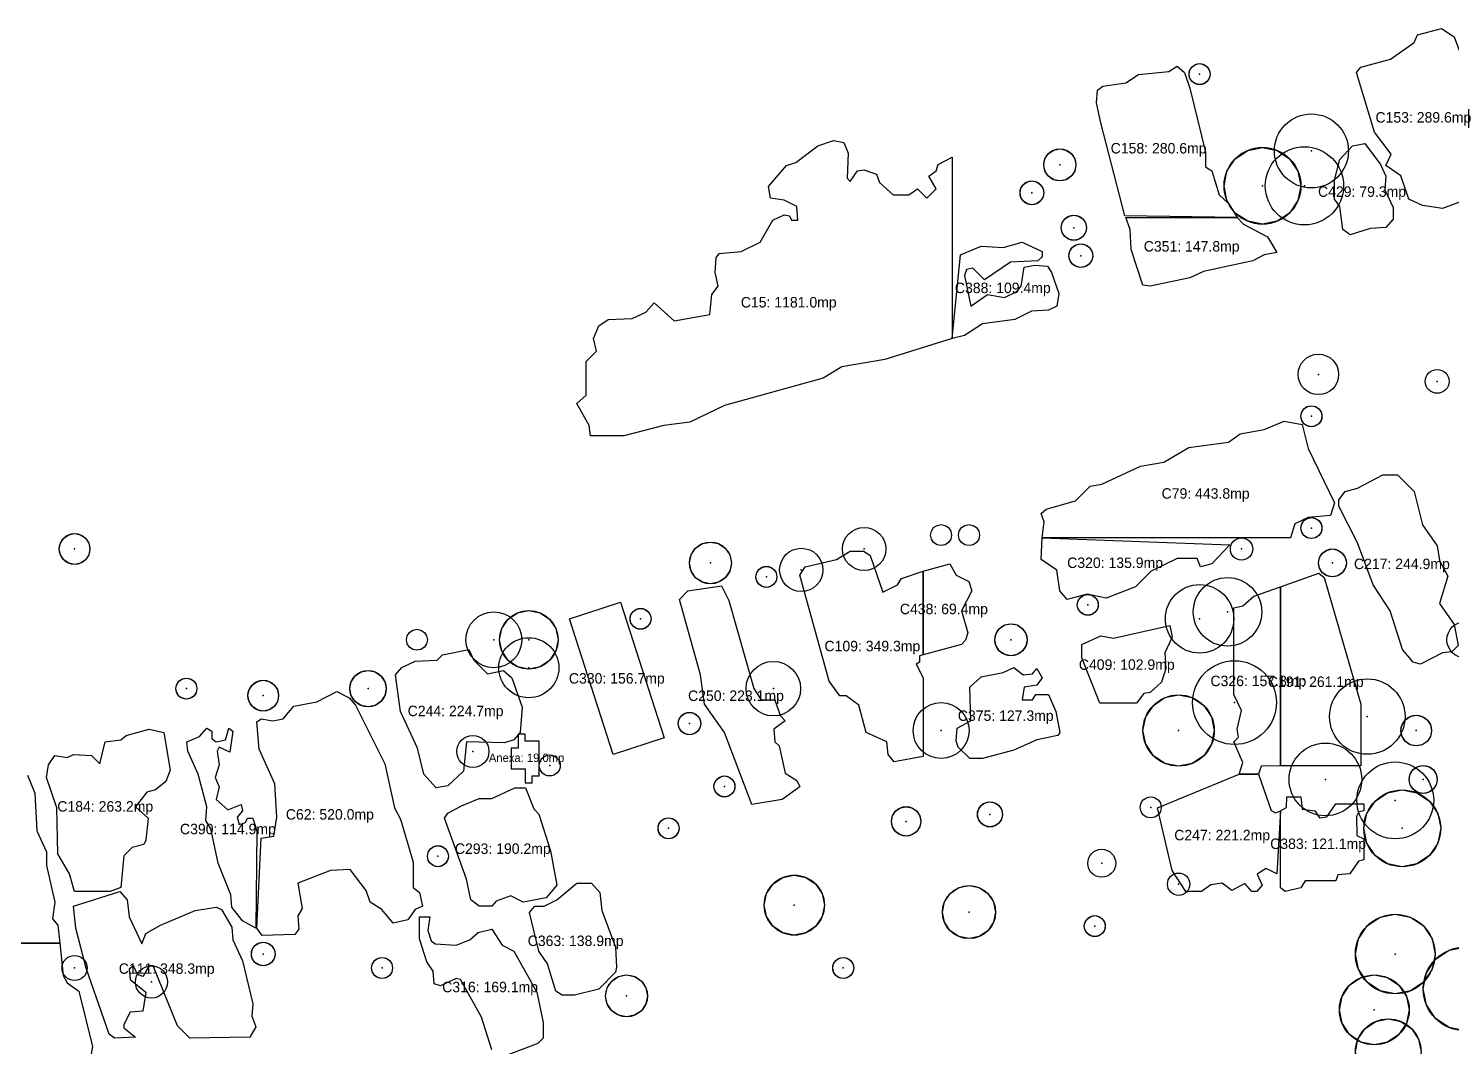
# Model space of a CAD drawing. Header units: metres. Extents: x 390541 to 400782, y 585056 to 585871.
# Drawn here: x 390699.4 to 390903.1, y 585615.9 to 585761.7 of the extents above; entities that cross this region are included whole.
import ezdxf
from ezdxf.enums import TextEntityAlignment as Align

# ---------------------------------------------------------------- set-up
doc = ezdxf.new("R2010")
doc.units = ezdxf.units.M
for name, color, linetype in [('ANEXE', 2, 'Continuous'), ('ARBORI', 3, 'Continuous'), ('CONSTRUCTII', 1, 'Continuous'), ('TEXTE', 7, 'Continuous')]:
    doc.layers.add(name, color=color, linetype=linetype)

msp = doc.modelspace()

# ---------------------------------------------------------------- linework, layer by layer
at = {"layer": 'ANEXE', "color": 2}
msp.add_lwpolyline([(390769.54, 585660.657), (390769.54, 585658.657), (390768.54, 585658.657), (390768.54, 585655.657), (390770.54, 585655.657), (390770.54, 585653.657), (390771.54, 585653.657), (390771.54, 585654.657), (390772.54, 585654.657), (390772.54, 585659.657), (390770.54, 585659.657), (390770.54, 585660.657), (390769.54, 585660.657)], close=True, dxfattribs=at)
at = {"layer": 'ARBORI', "color": 3}
for points in [[(390868.54, 585755.16), (390868.426, 585754.586), (390868.101, 585754.099), (390867.614, 585753.774), (390867.04, 585753.66), (390866.466, 585753.774), (390865.979, 585754.099), (390865.654, 585754.586), (390865.54, 585755.16), (390865.654, 585755.734), (390865.979, 585756.221), (390866.466, 585756.546), (390867.04, 585756.66), (390867.614, 585756.546), (390868.101, 585756.221), (390868.426, 585755.734), (390868.54, 585755.16)], [(390849.34, 585742.16), (390849.165, 585741.28), (390848.666, 585740.534), (390847.92, 585740.035), (390847.04, 585739.86), (390846.16, 585740.035), (390845.414, 585740.534), (390844.915, 585741.28), (390844.74, 585742.16), (390844.915, 585743.04), (390845.414, 585743.786), (390846.16, 585744.285), (390847.04, 585744.46), (390847.92, 585744.285), (390848.666, 585743.786), (390849.165, 585743.04), (390849.34, 585742.16)], [(390881.54, 585739.16), (390881.121, 585737.055), (390879.929, 585735.271), (390878.145, 585734.079), (390876.04, 585733.66), (390873.935, 585734.079), (390872.151, 585735.271), (390870.959, 585737.055), (390870.54, 585739.16), (390870.959, 585741.265), (390872.151, 585743.049), (390873.935, 585744.241), (390876.04, 585744.66), (390878.145, 585744.241), (390879.929, 585743.049), (390881.121, 585741.265), (390881.54, 585739.16)], [(390844.74, 585738.16), (390844.611, 585737.509), (390844.242, 585736.958), (390843.691, 585736.589), (390843.04, 585736.46), (390842.389, 585736.589), (390841.838, 585736.958), (390841.469, 585737.509), (390841.34, 585738.16), (390841.469, 585738.811), (390841.838, 585739.362), (390842.389, 585739.731), (390843.04, 585739.86), (390843.691, 585739.731), (390844.242, 585739.362), (390844.611, 585738.811), (390844.74, 585738.16)], [(390850.84, 585733.16), (390850.703, 585732.471), (390850.313, 585731.887), (390849.729, 585731.497), (390849.04, 585731.36), (390848.351, 585731.497), (390847.767, 585731.887), (390847.377, 585732.471), (390847.24, 585733.16), (390847.377, 585733.849), (390847.767, 585734.433), (390848.351, 585734.823), (390849.04, 585734.96), (390849.729, 585734.823), (390850.313, 585734.433), (390850.703, 585733.849), (390850.84, 585733.16)], [(390851.74, 585729.16), (390851.611, 585728.509), (390851.242, 585727.958), (390850.691, 585727.589), (390850.04, 585727.46), (390849.389, 585727.589), (390848.838, 585727.958), (390848.469, 585728.509), (390848.34, 585729.16), (390848.469, 585729.811), (390848.838, 585730.362), (390849.389, 585730.731), (390850.04, 585730.86), (390850.691, 585730.731), (390851.242, 585730.362), (390851.611, 585729.811), (390851.74, 585729.16)], [(390884.54, 585706.16), (390884.426, 585705.586), (390884.101, 585705.099), (390883.614, 585704.774), (390883.04, 585704.66), (390882.466, 585704.774), (390881.979, 585705.099), (390881.654, 585705.586), (390881.54, 585706.16), (390881.654, 585706.734), (390881.979, 585707.221), (390882.466, 585707.546), (390883.04, 585707.66), (390883.614, 585707.546), (390884.101, 585707.221), (390884.426, 585706.734), (390884.54, 585706.16)], [(390884.54, 585690.16), (390884.426, 585689.586), (390884.101, 585689.099), (390883.614, 585688.774), (390883.04, 585688.66), (390882.466, 585688.774), (390881.979, 585689.099), (390881.654, 585689.586), (390881.54, 585690.16), (390881.654, 585690.734), (390881.979, 585691.221), (390882.466, 585691.546), (390883.04, 585691.66), (390883.614, 585691.546), (390884.101, 585691.221), (390884.426, 585690.734), (390884.54, 585690.16)], [(390831.54, 585689.16), (390831.426, 585688.586), (390831.101, 585688.099), (390830.614, 585687.774), (390830.04, 585687.66), (390829.466, 585687.774), (390828.979, 585688.099), (390828.654, 585688.586), (390828.54, 585689.16), (390828.654, 585689.734), (390828.979, 585690.221), (390829.466, 585690.546), (390830.04, 585690.66), (390830.614, 585690.546), (390831.101, 585690.221), (390831.426, 585689.734), (390831.54, 585689.16)], [(390835.54, 585689.16), (390835.426, 585688.586), (390835.101, 585688.099), (390834.614, 585687.774), (390834.04, 585687.66), (390833.466, 585687.774), (390832.979, 585688.099), (390832.654, 585688.586), (390832.54, 585689.16), (390832.654, 585689.734), (390832.979, 585690.221), (390833.466, 585690.546), (390834.04, 585690.66), (390834.614, 585690.546), (390835.101, 585690.221), (390835.426, 585689.734), (390835.54, 585689.16)], [(390708.24, 585687.16), (390708.073, 585686.318), (390707.596, 585685.604), (390706.882, 585685.127), (390706.04, 585684.96), (390705.198, 585685.127), (390704.484, 585685.604), (390704.007, 585686.318), (390703.84, 585687.16), (390704.007, 585688.002), (390704.484, 585688.716), (390705.198, 585689.193), (390706.04, 585689.36), (390706.882, 585689.193), (390707.596, 585688.716), (390708.073, 585688.002), (390708.24, 585687.16)], [(390800.04, 585685.16), (390799.812, 585684.012), (390799.161, 585683.039), (390798.188, 585682.388), (390797.04, 585682.16), (390795.892, 585682.388), (390794.919, 585683.039), (390794.268, 585684.012), (390794.04, 585685.16), (390794.268, 585686.308), (390794.919, 585687.281), (390795.892, 585687.932), (390797.04, 585688.16), (390798.188, 585687.932), (390799.161, 585687.281), (390799.812, 585686.308), (390800.04, 585685.16)], [(390888.04, 585685.16), (390887.888, 585684.395), (390887.454, 585683.746), (390886.805, 585683.312), (390886.04, 585683.16), (390885.275, 585683.312), (390884.626, 585683.746), (390884.192, 585684.395), (390884.04, 585685.16), (390884.192, 585685.925), (390884.626, 585686.574), (390885.275, 585687.008), (390886.04, 585687.16), (390886.805, 585687.008), (390887.454, 585686.574), (390887.888, 585685.925), (390888.04, 585685.16)], [(390806.54, 585683.16), (390806.426, 585682.586), (390806.101, 585682.099), (390805.614, 585681.774), (390805.04, 585681.66), (390804.466, 585681.774), (390803.979, 585682.099), (390803.654, 585682.586), (390803.54, 585683.16), (390803.654, 585683.734), (390803.979, 585684.221), (390804.466, 585684.546), (390805.04, 585684.66), (390805.614, 585684.546), (390806.101, 585684.221), (390806.426, 585683.734), (390806.54, 585683.16)], [(390852.54, 585679.16), (390852.426, 585678.586), (390852.101, 585678.099), (390851.614, 585677.774), (390851.04, 585677.66), (390850.466, 585677.774), (390849.979, 585678.099), (390849.654, 585678.586), (390849.54, 585679.16), (390849.654, 585679.734), (390849.979, 585680.221), (390850.466, 585680.546), (390851.04, 585680.66), (390851.614, 585680.546), (390852.101, 585680.221), (390852.426, 585679.734), (390852.54, 585679.16)], [(390775.24, 585674.16), (390774.92, 585672.553), (390774.01, 585671.19), (390772.647, 585670.28), (390771.04, 585669.96), (390769.433, 585670.28), (390768.07, 585671.19), (390767.16, 585672.553), (390766.84, 585674.16), (390767.16, 585675.767), (390768.07, 585677.13), (390769.433, 585678.04), (390771.04, 585678.36), (390772.647, 585678.04), (390774.01, 585677.13), (390774.92, 585675.767), (390775.24, 585674.16)], [(390788.54, 585677.16), (390788.426, 585676.586), (390788.101, 585676.099), (390787.614, 585675.774), (390787.04, 585675.66), (390786.466, 585675.774), (390785.979, 585676.099), (390785.654, 585676.586), (390785.54, 585677.16), (390785.654, 585677.734), (390785.979, 585678.221), (390786.466, 585678.546), (390787.04, 585678.66), (390787.614, 585678.546), (390788.101, 585678.221), (390788.426, 585677.734), (390788.54, 585677.16)], [(390756.54, 585674.16), (390756.426, 585673.586), (390756.101, 585673.099), (390755.614, 585672.774), (390755.04, 585672.66), (390754.466, 585672.774), (390753.979, 585673.099), (390753.654, 585673.586), (390753.54, 585674.16), (390753.654, 585674.734), (390753.979, 585675.221), (390754.466, 585675.546), (390755.04, 585675.66), (390755.614, 585675.546), (390756.101, 585675.221), (390756.426, 585674.734), (390756.54, 585674.16)], [(390842.34, 585674.16), (390842.165, 585673.28), (390841.666, 585672.534), (390840.92, 585672.035), (390840.04, 585671.86), (390839.16, 585672.035), (390838.414, 585672.534), (390837.915, 585673.28), (390837.74, 585674.16), (390837.915, 585675.04), (390838.414, 585675.786), (390839.16, 585676.285), (390840.04, 585676.46), (390840.92, 585676.285), (390841.666, 585675.786), (390842.165, 585675.04), (390842.34, 585674.16)], [(390750.64, 585667.16), (390750.442, 585666.165), (390749.878, 585665.322), (390749.035, 585664.758), (390748.04, 585664.56), (390747.045, 585664.758), (390746.202, 585665.322), (390745.638, 585666.165), (390745.44, 585667.16), (390745.638, 585668.155), (390746.202, 585668.998), (390747.045, 585669.562), (390748.04, 585669.76), (390749.035, 585669.562), (390749.878, 585668.998), (390750.442, 585668.155), (390750.64, 585667.16)], [(390723.54, 585667.16), (390723.426, 585666.586), (390723.101, 585666.099), (390722.614, 585665.774), (390722.04, 585665.66), (390721.466, 585665.774), (390720.979, 585666.099), (390720.654, 585666.586), (390720.54, 585667.16), (390720.654, 585667.734), (390720.979, 585668.221), (390721.466, 585668.546), (390722.04, 585668.66), (390722.614, 585668.546), (390723.101, 585668.221), (390723.426, 585667.734), (390723.54, 585667.16)], [(390735.24, 585666.16), (390735.073, 585665.318), (390734.596, 585664.604), (390733.882, 585664.127), (390733.04, 585663.96), (390732.198, 585664.127), (390731.484, 585664.604), (390731.007, 585665.318), (390730.84, 585666.16), (390731.007, 585667.002), (390731.484, 585667.716), (390732.198, 585668.193), (390733.04, 585668.36), (390733.882, 585668.193), (390734.596, 585667.716), (390735.073, 585667.002), (390735.24, 585666.16)], [(390869.14, 585661.16), (390868.752, 585659.208), (390867.646, 585657.554), (390865.992, 585656.448), (390864.04, 585656.06), (390862.088, 585656.448), (390860.434, 585657.554), (390859.328, 585659.208), (390858.94, 585661.16), (390859.328, 585663.112), (390860.434, 585664.766), (390862.088, 585665.872), (390864.04, 585666.26), (390865.992, 585665.872), (390867.646, 585664.766), (390868.752, 585663.112), (390869.14, 585661.16)], [(390795.64, 585662.16), (390795.518, 585661.548), (390795.171, 585661.029), (390794.652, 585660.682), (390794.04, 585660.56), (390793.428, 585660.682), (390792.909, 585661.029), (390792.562, 585661.548), (390792.44, 585662.16), (390792.562, 585662.772), (390792.909, 585663.291), (390793.428, 585663.638), (390794.04, 585663.76), (390794.652, 585663.638), (390795.171, 585663.291), (390795.518, 585662.772), (390795.64, 585662.16)], [(390900.24, 585661.16), (390900.073, 585660.318), (390899.596, 585659.604), (390898.882, 585659.127), (390898.04, 585658.96), (390897.198, 585659.127), (390896.484, 585659.604), (390896.007, 585660.318), (390895.84, 585661.16), (390896.007, 585662.002), (390896.484, 585662.716), (390897.198, 585663.193), (390898.04, 585663.36), (390898.882, 585663.193), (390899.596, 585662.716), (390900.073, 585662.002), (390900.24, 585661.16)], [(390901.04, 585654.16), (390900.888, 585653.395), (390900.454, 585652.746), (390899.805, 585652.312), (390899.04, 585652.16), (390898.275, 585652.312), (390897.626, 585652.746), (390897.192, 585653.395), (390897.04, 585654.16), (390897.192, 585654.925), (390897.626, 585655.574), (390898.275, 585656.008), (390899.04, 585656.16), (390899.805, 585656.008), (390900.454, 585655.574), (390900.888, 585654.925), (390901.04, 585654.16)], [(390800.54, 585653.16), (390800.426, 585652.586), (390800.101, 585652.099), (390799.614, 585651.774), (390799.04, 585651.66), (390798.466, 585651.774), (390797.979, 585652.099), (390797.654, 585652.586), (390797.54, 585653.16), (390797.654, 585653.734), (390797.979, 585654.221), (390798.466, 585654.546), (390799.04, 585654.66), (390799.614, 585654.546), (390800.101, 585654.221), (390800.426, 585653.734), (390800.54, 585653.16)], [(390838.84, 585649.16), (390838.703, 585648.471), (390838.313, 585647.887), (390837.729, 585647.497), (390837.04, 585647.36), (390836.351, 585647.497), (390835.767, 585647.887), (390835.377, 585648.471), (390835.24, 585649.16), (390835.377, 585649.849), (390835.767, 585650.433), (390836.351, 585650.823), (390837.04, 585650.96), (390837.729, 585650.823), (390838.313, 585650.433), (390838.703, 585649.849), (390838.84, 585649.16)], [(390901.54, 585647.16), (390901.121, 585645.055), (390899.929, 585643.271), (390898.145, 585642.079), (390896.04, 585641.66), (390893.935, 585642.079), (390892.151, 585643.271), (390890.959, 585645.055), (390890.54, 585647.16), (390890.959, 585649.265), (390892.151, 585651.049), (390893.935, 585652.241), (390896.04, 585652.66), (390898.145, 585652.241), (390899.929, 585651.049), (390901.121, 585649.265), (390901.54, 585647.16)], [(390792.54, 585647.16), (390792.426, 585646.586), (390792.101, 585646.099), (390791.614, 585645.774), (390791.04, 585645.66), (390790.466, 585645.774), (390789.979, 585646.099), (390789.654, 585646.586), (390789.54, 585647.16), (390789.654, 585647.734), (390789.979, 585648.221), (390790.466, 585648.546), (390791.04, 585648.66), (390791.614, 585648.546), (390792.101, 585648.221), (390792.426, 585647.734), (390792.54, 585647.16)], [(390827.14, 585648.16), (390826.98, 585647.356), (390826.525, 585646.675), (390825.844, 585646.22), (390825.04, 585646.06), (390824.236, 585646.22), (390823.555, 585646.675), (390823.1, 585647.356), (390822.94, 585648.16), (390823.1, 585648.964), (390823.555, 585649.645), (390824.236, 585650.1), (390825.04, 585650.26), (390825.844, 585650.1), (390826.525, 585649.645), (390826.98, 585648.964), (390827.14, 585648.16)], [(390759.54, 585643.16), (390759.426, 585642.586), (390759.101, 585642.099), (390758.614, 585641.774), (390758.04, 585641.66), (390757.466, 585641.774), (390756.979, 585642.099), (390756.654, 585642.586), (390756.54, 585643.16), (390756.654, 585643.734), (390756.979, 585644.221), (390757.466, 585644.546), (390758.04, 585644.66), (390758.614, 585644.546), (390759.101, 585644.221), (390759.426, 585643.734), (390759.54, 585643.16)], [(390813.34, 585636.16), (390813.013, 585634.514), (390812.081, 585633.119), (390810.686, 585632.187), (390809.04, 585631.86), (390807.394, 585632.187), (390805.999, 585633.119), (390805.067, 585634.514), (390804.74, 585636.16), (390805.067, 585637.806), (390805.999, 585639.201), (390807.394, 585640.133), (390809.04, 585640.46), (390810.686, 585640.133), (390812.081, 585639.201), (390813.013, 585637.806), (390813.34, 585636.16)], [(390837.84, 585635.16), (390837.551, 585633.706), (390836.727, 585632.473), (390835.494, 585631.649), (390834.04, 585631.36), (390832.586, 585631.649), (390831.353, 585632.473), (390830.529, 585633.706), (390830.24, 585635.16), (390830.529, 585636.614), (390831.353, 585637.847), (390832.586, 585638.671), (390834.04, 585638.96), (390835.494, 585638.671), (390836.727, 585637.847), (390837.551, 585636.614), (390837.84, 585635.16)], [(390853.54, 585633.16), (390853.426, 585632.586), (390853.101, 585632.099), (390852.614, 585631.774), (390852.04, 585631.66), (390851.466, 585631.774), (390850.979, 585632.099), (390850.654, 585632.586), (390850.54, 585633.16), (390850.654, 585633.734), (390850.979, 585634.221), (390851.466, 585634.546), (390852.04, 585634.66), (390852.614, 585634.546), (390853.101, 585634.221), (390853.426, 585633.734), (390853.54, 585633.16)], [(390900.74, 585629.16), (390900.306, 585626.979), (390899.071, 585625.129), (390897.221, 585623.894), (390895.04, 585623.46), (390892.859, 585623.894), (390891.009, 585625.129), (390889.774, 585626.979), (390889.34, 585629.16), (390889.774, 585631.341), (390891.009, 585633.191), (390892.859, 585634.426), (390895.04, 585634.86), (390897.221, 585634.426), (390899.071, 585633.191), (390900.306, 585631.341), (390900.74, 585629.16)], [(390734.74, 585629.16), (390734.611, 585628.509), (390734.242, 585627.958), (390733.691, 585627.589), (390733.04, 585627.46), (390732.389, 585627.589), (390731.838, 585627.958), (390731.469, 585628.509), (390731.34, 585629.16), (390731.469, 585629.811), (390731.838, 585630.362), (390732.389, 585630.731), (390733.04, 585630.86), (390733.691, 585630.731), (390734.242, 585630.362), (390734.611, 585629.811), (390734.74, 585629.16)], [(390751.54, 585627.16), (390751.426, 585626.586), (390751.101, 585626.099), (390750.614, 585625.774), (390750.04, 585625.66), (390749.466, 585625.774), (390748.979, 585626.099), (390748.654, 585626.586), (390748.54, 585627.16), (390748.654, 585627.734), (390748.979, 585628.221), (390749.466, 585628.546), (390750.04, 585628.66), (390750.614, 585628.546), (390751.101, 585628.221), (390751.426, 585627.734), (390751.54, 585627.16)], [(390817.54, 585627.16), (390817.426, 585626.586), (390817.101, 585626.099), (390816.614, 585625.774), (390816.04, 585625.66), (390815.466, 585625.774), (390814.979, 585626.099), (390814.654, 585626.586), (390814.54, 585627.16), (390814.654, 585627.734), (390814.979, 585628.221), (390815.466, 585628.546), (390816.04, 585628.66), (390816.614, 585628.546), (390817.101, 585628.221), (390817.426, 585627.734), (390817.54, 585627.16)], [(390911.04, 585624.16), (390910.583, 585621.864), (390909.283, 585619.917), (390907.336, 585618.617), (390905.04, 585618.16), (390902.744, 585618.617), (390900.797, 585619.917), (390899.497, 585621.864), (390899.04, 585624.16), (390899.497, 585626.456), (390900.797, 585628.403), (390902.744, 585629.703), (390905.04, 585630.16), (390907.336, 585629.703), (390909.283, 585628.403), (390910.583, 585626.456), (390911.04, 585624.16)], [(390788.04, 585623.16), (390787.812, 585622.012), (390787.161, 585621.039), (390786.188, 585620.388), (390785.04, 585620.16), (390783.892, 585620.388), (390782.919, 585621.039), (390782.268, 585622.012), (390782.04, 585623.16), (390782.268, 585624.308), (390782.919, 585625.281), (390783.892, 585625.932), (390785.04, 585626.16), (390786.188, 585625.932), (390787.161, 585625.281), (390787.812, 585624.308), (390788.04, 585623.16)], [(390897.04, 585621.16), (390896.659, 585619.247), (390895.576, 585617.624), (390893.953, 585616.541), (390892.04, 585616.16), (390890.127, 585616.541), (390888.504, 585617.624), (390887.421, 585619.247), (390887.04, 585621.16), (390887.421, 585623.073), (390888.504, 585624.696), (390890.127, 585625.779), (390892.04, 585626.16), (390893.953, 585625.779), (390895.576, 585624.696), (390896.659, 585623.073), (390897.04, 585621.16)], [(390898.74, 585615.16), (390898.382, 585613.361), (390897.363, 585611.837), (390895.839, 585610.818), (390894.04, 585610.46), (390892.241, 585610.818), (390890.717, 585611.837), (390889.698, 585613.361), (390889.34, 585615.16), (390889.698, 585616.959), (390890.717, 585618.483), (390892.241, 585619.502), (390894.04, 585619.86), (390895.839, 585619.502), (390897.363, 585618.483), (390898.382, 585616.959), (390898.74, 585615.16)]]:
    msp.add_lwpolyline(points, close=True, dxfattribs=at)
for centre, radius in [((390867.04, 585755.16), 1.5), ((390883.04, 585744.16), 5.3), ((390847.04, 585742.16), 2.3), ((390876.04, 585739.16), 5.5), ((390882.04, 585739.16), 5.6), ((390843.04, 585738.16), 1.7), ((390849.04, 585733.16), 1.8), ((390850.04, 585729.16), 1.7), ((390884.04, 585712.16), 2.9), ((390901.04, 585711.16), 1.7), ((390883.04, 585706.16), 1.5), ((390883.04, 585690.16), 1.5), ((390819.04, 585687.16), 3.1), ((390706.04, 585687.16), 2.2), ((390797.04, 585685.16), 3), ((390873.04, 585687.16), 1.6), ((390810.04, 585684.16), 3.1), ((390886.04, 585685.16), 2), ((390805.04, 585683.16), 1.5), ((390867.04, 585677.16), 4.9), ((390871.04, 585678.16), 4.9), ((390851.04, 585679.16), 1.5), ((390766.04, 585674.16), 4), ((390771.04, 585674.16), 4.2), ((390787.04, 585677.16), 1.5), ((390840.04, 585674.16), 2.3), ((390905.04, 585674.16), 2.6), ((390771.04, 585670.16), 4.3), ((390806.04, 585667.16), 3.9), ((390872.04, 585665.16), 6), ((390748.04, 585667.16), 2.6), ((390722.04, 585667.16), 1.5), ((390733.04, 585666.16), 2.2), ((390891.04, 585663.16), 5.4), ((390830.04, 585661.16), 4), ((390864.04, 585661.16), 5.1), ((390794.04, 585662.16), 1.6), ((390898.04, 585661.16), 2.2), ((390763.04, 585658.16), 2.3), ((390885.04, 585654.16), 5.2), ((390774.04, 585656.16), 1.5), ((390895.04, 585651.16), 5.5), ((390899.04, 585654.16), 2), ((390799.04, 585653.16), 1.5), ((390837.04, 585649.16), 1.8), ((390860.04, 585650.16), 1.5), ((390896.04, 585647.16), 5.5), ((390791.04, 585647.16), 1.5), ((390825.04, 585648.16), 2.1), ((390758.04, 585643.16), 1.5), ((390853.04, 585642.16), 2), ((390864.04, 585639.16), 1.6), ((390809.04, 585636.16), 4.3), ((390834.04, 585635.16), 3.8), ((390852.04, 585633.16), 1.5), ((390895.04, 585629.16), 5.7), ((390733.04, 585629.16), 1.7), ((390706.04, 585627.16), 1.8), ((390750.04, 585627.16), 1.5), ((390816.04, 585627.16), 1.5), ((390905.04, 585624.16), 6), ((390717.04, 585625.16), 2.3), ((390785.04, 585623.16), 3), ((390892.04, 585621.16), 5), ((390894.04, 585615.16), 4.7)]:
    msp.add_circle(centre, radius, dxfattribs=at)
for p in [(390867.04, 585755.16), (390883.04, 585744.16), (390847.04, 585742.16), (390876.04, 585739.16), (390882.04, 585739.16), (390843.04, 585738.16), (390849.04, 585733.16), (390850.04, 585729.16), (390884.04, 585712.16), (390901.04, 585711.16), (390883.04, 585706.16), (390883.04, 585690.16), (390706.04, 585687.16), (390819.04, 585687.16), (390873.04, 585687.16), (390797.04, 585685.16), (390810.04, 585684.16), (390886.04, 585685.16), (390805.04, 585683.16), (390787.04, 585677.16), (390851.04, 585679.16), (390867.04, 585677.16), (390871.04, 585678.16), (390766.04, 585674.16), (390771.04, 585674.16), (390840.04, 585674.16), (390771.04, 585670.16), (390722.04, 585667.16), (390748.04, 585667.16), (390806.04, 585667.16), (390733.04, 585666.16), (390872.04, 585665.16), (390891.04, 585663.16), (390794.04, 585662.16), (390830.04, 585661.16), (390864.04, 585661.16), (390898.04, 585661.16), (390763.04, 585658.16), (390774.04, 585656.16), (390799.04, 585653.16), (390885.04, 585654.16), (390899.04, 585654.16), (390895.04, 585651.16), (390837.04, 585649.16), (390860.04, 585650.16), (390791.04, 585647.16), (390825.04, 585648.16), (390896.04, 585647.16), (390758.04, 585643.16), (390853.04, 585642.16), (390864.04, 585639.16), (390809.04, 585636.16), (390834.04, 585635.16), (390852.04, 585633.16), (390733.04, 585629.16), (390895.04, 585629.16), (390706.04, 585627.16), (390750.04, 585627.16), (390816.04, 585627.16), (390717.04, 585625.16), (390785.04, 585623.16), (390892.04, 585621.16)]:
    msp.add_point(p, dxfattribs=at)
at = {"layer": 'CONSTRUCTII', "color": 1}
for points in [[(390892.051, 585746.851), (390889.501, 585755.4), (390890.1, 585756.149), (390894.362, 585757.287), (390897.745, 585759.703), (390898.201, 585760.799), (390901.65, 585761.699), (390903.449, 585760.5), (390905.5, 585755.019), (390905.5, 585737.32), (390901.782, 585735.9), (390898.95, 585736.351), (390897.001, 585737.251), (390895.848, 585740.592), (390893.701, 585742.051), (390894.434, 585743.704), (390892.051, 585746.851)], [(390863.85, 585756.3), (390864.9, 585755.4), (390865.65, 585753.15), (390867.9, 585744), (390867.9, 585741.9), (390868.8, 585741.3), (390869.85, 585737.85), (390871.2, 585736.65), (390872.4, 585734.65), (390856.35, 585734.85), (390852.9, 585748.2), (390852.3, 585751.05), (390852.45, 585752.85), (390853.2, 585753.45), (390856.5, 585753.9), (390858.3, 585755.1), (390862.65, 585755.55), (390863.85, 585756.3)], [(390831.65, 585743.25), (390831.65, 585717.3), (390822, 585714.3), (390815.85, 585713.25), (390813.15, 585711.6), (390799.05, 585707.7), (390794.1, 585705.3), (390790.35, 585704.85), (390784.65, 585703.35), (390779.85, 585703.35), (390779.7, 585704.85), (390777.9, 585708), (390779.25, 585709.2), (390779.25, 585714), (390780.75, 585715.5), (390780.3, 585717.3), (390781.05, 585719.1), (390782.4, 585720), (390785.85, 585720.15), (390787.8, 585721.05), (390789, 585722.4), (390791.85, 585719.85), (390796.95, 585720.75), (390797.25, 585723.6), (390798.15, 585724.8), (390797.7, 585726.75), (390797.85, 585728.85), (390798.3, 585729.45), (390801.45, 585729.75), (390804.15, 585731.1), (390805.95, 585734.25), (390807.6, 585735), (390808.35, 585734.85), (390808.65, 585734.25), (390809.55, 585734.25), (390809.4, 585736.2), (390807.6, 585737.1), (390805.65, 585737.4), (390805.35, 585739.05), (390807.9, 585742.05), (390809.25, 585742.5), (390812.4, 585744.9), (390814.65, 585745.65), (390816.15, 585745.35), (390816.75, 585743.85), (390816.6, 585740.25), (390817.05, 585739.8), (390818.1, 585741.3), (390819, 585741.45), (390820.8, 585740.85), (390821.25, 585739.65), (390823.2, 585737.85), (390825.45, 585737.85), (390826.65, 585738.75), (390828, 585737.4), (390829.35, 585738.75), (390828.3, 585740.55), (390829.35, 585741.3), (390829.65, 585742.2), (390831.65, 585743.25)], [(390888.9, 585744.9), (390890.7, 585745.2), (390892.95, 585742.2), (390893.7, 585740.55), (390893.55, 585738.6), (390894.75, 585736.05), (390894.75, 585734.4), (390893.7, 585733.2), (390891.45, 585733.05), (390888.6, 585732.15), (390887.55, 585732.9), (390887.1, 585736.2), (390886.35, 585737.25), (390886.35, 585739.95), (390887.1, 585742.95), (390888.9, 585744.9)], [(390872.4, 585734.65), (390873.3, 585733.65), (390876.75, 585731.85), (390878.1, 585729.6), (390876.3, 585729.3), (390874.65, 585728.4), (390867.6, 585726.9), (390865.65, 585726), (390859.95, 585724.8), (390858.9, 585724.95), (390857.25, 585730.05), (390857.1, 585732.9), (390856.5, 585734.65), (390872.4, 585734.65)], [(390832.8, 585729.3), (390835.8, 585730.5), (390838.95, 585730.35), (390841.65, 585731.1), (390844.5, 585729.75), (390844.5, 585729), (390843.9, 585728.4), (390840, 585728.25), (390836.25, 585725.7), (390834.6, 585727.35), (390833.7, 585727.2), (390833.4, 585726.3), (390834.3, 585721.95), (390836.7, 585723.6), (390839.1, 585723.15), (390840.9, 585724.05), (390841.5, 585724.8), (390841.95, 585727.5), (390843.45, 585727.8), (390845.25, 585727.65), (390845.85, 585726.75), (390846.9, 585723.75), (390846.6, 585721.95), (390845.4, 585721.35), (390843, 585721.2), (390840.6, 585720), (390835.95, 585719.4), (390833.4, 585717.75), (390831.65, 585717.3), (390832.8, 585729.3)], [(390879.15, 585705.45), (390881.7, 585705), (390882.6, 585701.55), (390886.35, 585693.75), (390885.75, 585691.95), (390882.6, 585691.65), (390880.65, 585690.75), (390880.05, 585688.75), (390844.5, 585688.75), (390844.8, 585691.05), (390844.35, 585692.25), (390845.1, 585692.85), (390849.3, 585694.05), (390851.4, 585696.15), (390853.05, 585696.45), (390858.6, 585699), (390861.9, 585699.6), (390865.5, 585701.7), (390871.2, 585702.45), (390872.85, 585703.65), (390876.3, 585704.25), (390879.15, 585705.45)], [(390893.25, 585697.8), (390895.35, 585697.8), (390897.75, 585695.4), (390898.95, 585690.6), (390901.05, 585687.6), (390901.35, 585685.5), (390902.55, 585683.25), (390901.35, 585679.35), (390903.45, 585676.35), (390904.05, 585673.35), (390903.15, 585672.45), (390901.8, 585672.3), (390898.65, 585670.65), (390897.6, 585670.95), (390896.1, 585672.75), (390894.3, 585678.3), (390891.9, 585682.05), (390889.65, 585688.05), (390886.95, 585693.3), (390886.95, 585694.2), (390887.85, 585695.4), (390889.65, 585695.85), (390893.25, 585697.8)], [(390871.35, 585687.75), (390868.8, 585685.05), (390867.15, 585684.6), (390866.7, 585685.8), (390863.85, 585685.8), (390860.1, 585684), (390857.85, 585681.75), (390853.65, 585680.1), (390850.95, 585680.7), (390848.1, 585679.95), (390847.05, 585681.15), (390846.6, 585684.15), (390844.35, 585685.65), (390844.5, 585688.75), (390871.35, 585687.75)], [(390817.05, 585686.85), (390819, 585686.85), (390819.9, 585686.25), (390821.7, 585681), (390823.8, 585682.05), (390824.4, 585682.95), (390827.5, 585684), (390827.5, 585672), (390826.95, 585671.85), (390826.95, 585670.95), (390826.5, 585670.65), (390827.5, 585668.7), (390827.5, 585657.45), (390823.35, 585656.7), (390822.45, 585657.75), (390822.3, 585659.55), (390819.3, 585660.9), (390818.25, 585664.8), (390816.45, 585666.15), (390815.55, 585666.15), (390814.05, 585668.25), (390809.85, 585683.4), (390810.6, 585684.6), (390815.1, 585685.65), (390817.05, 585686.85)], [(390827.5, 585684), (390831.3, 585685.05), (390832.2, 585683.4), (390834, 585682.5), (390834.45, 585681.15), (390832.95, 585678.3), (390833.85, 585675.15), (390833.55, 585674.1), (390832.95, 585673.5), (390827.5, 585672), (390827.5, 585684)], [(390878.596, 585681.752), (390884.1, 585683.699), (390884.849, 585683.1), (390890.099, 585664.949), (390890.099, 585656.101), (390878.596, 585656.1), (390878.596, 585681.752)], [(390793.8, 585681.15), (390798.6, 585681.9), (390799.65, 585679.8), (390803.25, 585667.2), (390804.3, 585665.55), (390806.25, 585665.55), (390807, 585663.3), (390807.75, 585662.55), (390806.1, 585661.35), (390806.25, 585659.55), (390806.85, 585658.95), (390807.75, 585655.05), (390809.4, 585654), (390809.85, 585653.1), (390807.3, 585651.3), (390802.95, 585650.55), (390799.05, 585660.9), (390796.2, 585664.95), (390795.6, 585669.15), (390792.6, 585679.95), (390793.8, 585681.15)], [(390872.701, 585654.9), (390873.243, 585656.585), (390871.95, 585659.532), (390872.592, 585660.193), (390872.401, 585661.35), (390873.034, 585664.012), (390871.951, 585666.301), (390871.951, 585678.749), (390873.223, 585678.998), (390874.8, 585680.399), (390878.596, 585681.752), (390878.596, 585656.1), (390875.863, 585656.043), (390875.463, 585654.9), (390872.701, 585654.9)], [(390783.119, 585657.74), (390776.852, 585677.168), (390784.158, 585679.525), (390790.425, 585660.097), (390783.119, 585657.74)], [(390854.7, 585674.4), (390862.8, 585676.2), (390863.1, 585674.55), (390862.05, 585672.3), (390862.2, 585670.05), (390861.6, 585668.1), (390859.95, 585666.6), (390859.05, 585666.45), (390858, 585665.1), (390852.75, 585665.1), (390850.2, 585671.55), (390850.2, 585673.5), (390852.9, 585674.7), (390854.7, 585674.4)], [(390762.45, 585672.75), (390763.2, 585671.25), (390765.15, 585669.3), (390767.4, 585669.75), (390768.6, 585668.7), (390770.1, 585664.5), (390769.8, 585660.9), (390768.9, 585659.85), (390767.55, 585659.4), (390762.15, 585659.55), (390761.7, 585655.35), (390759.45, 585653.25), (390757.8, 585652.95), (390756, 585654.9), (390755.1, 585658.65), (390752.7, 585663.9), (390751.95, 585669.15), (390752.85, 585670.2), (390754.8, 585671.1), (390757.95, 585671.25), (390758.7, 585672), (390762.45, 585672.75)], [(390840.45, 585670.2), (390841.8, 585669.15), (390843.15, 585669.3), (390843.75, 585670.05), (390844.5, 585668.7), (390843.75, 585667.65), (390841.95, 585667.35), (390841.65, 585665.55), (390843.15, 585665.55), (390843.6, 585666.3), (390845.4, 585666.3), (390846.45, 585663.9), (390847.05, 585660.9), (390846.75, 585660.45), (390843.75, 585659.85), (390840.45, 585658.35), (390835.95, 585657.15), (390834.15, 585657.15), (390832.5, 585658.8), (390832.2, 585659.7), (390832.35, 585661.5), (390834.3, 585662.55), (390834.15, 585667.35), (390835.8, 585668.85), (390838.95, 585669.45), (390840.45, 585670.2)], [(390743.55, 585666.75), (390745.35, 585665.85), (390746.25, 585664.8), (390750.45, 585656.4), (390751.8, 585650.1), (390752.7, 585648.45), (390754.5, 585642.3), (390754.5, 585638.7), (390755.4, 585637.95), (390755.85, 585636), (390754.8, 585635.55), (390753.75, 585634.05), (390751.65, 585633.6), (390750, 585635.55), (390748.35, 585636.6), (390747.75, 585638.25), (390745.5, 585641.25), (390742.65, 585641.1), (390738, 585639.3), (390738.6, 585635.7), (390738, 585634.65), (390738.15, 585632.7), (390737.55, 585631.95), (390732.9, 585631.8), (390732.1, 585632.85), (390732.75, 585645.75), (390734.55, 585646.05), (390735, 585648.75), (390734.7, 585653.55), (390732.45, 585658.5), (390732.1, 585662.4), (390732.75, 585662.85), (390734.4, 585662.55), (390735.9, 585662.85), (390737.4, 585664.65), (390740.7, 585665.25), (390743.55, 585666.75)], [(390716.7, 585661.35), (390718.8, 585660.9), (390719.7, 585655.5), (390719.1, 585653.85), (390717.6, 585652.65), (390716.4, 585652.35), (390714.75, 585650.25), (390716.55, 585648.6), (390716.25, 585645.45), (390715.95, 585644.85), (390714.3, 585644.4), (390713.1, 585643.2), (390712.65, 585638.7), (390711.15, 585638.1), (390706.05, 585638.1), (390705.3, 585640.65), (390703.65, 585643.5), (390703.5, 585650.1), (390702, 585654.45), (390702.3, 585656.25), (390703.2, 585657.6), (390705, 585657.3), (390705.9, 585657.75), (390708.45, 585657.6), (390709.65, 585656.4), (390710.4, 585659.55), (390712.65, 585659.85), (390713.4, 585660.45), (390716.7, 585661.35)], [(390732, 585632.85), (390730.05, 585633.9), (390728.55, 585635.85), (390728.4, 585637.65), (390726.6, 585642.15), (390725.55, 585647.1), (390724.8, 585648.3), (390724.95, 585650.25), (390723.75, 585654.9), (390722.25, 585658.2), (390722.1, 585659.55), (390723.9, 585660.3), (390724.95, 585661.5), (390725.7, 585661.05), (390725.7, 585660), (390726.3, 585659.55), (390727.65, 585659.85), (390728.1, 585661.5), (390728.7, 585661.05), (390728.25, 585658.05), (390726.75, 585658.8), (390726.45, 585658.2), (390726.75, 585656.25), (390726.15, 585654.45), (390726.75, 585653.1), (390726.3, 585651.3), (390727.95, 585649.8), (390729.9, 585650.55), (390730.05, 585649.65), (390729.3, 585648.75), (390729.6, 585647.7), (390730.5, 585648), (390730.8, 585648.6), (390731.55, 585648.6), (390732.1, 585646.8), (390732, 585632.85)], [(390861.001, 585650.099), (390872.701, 585654.9), (390875.463, 585654.9), (390877.306, 585649.732), (390877.912, 585649.369), (390878.596, 585649.657), (390878.11, 585640.638), (390876.562, 585641.399), (390875.291, 585640.599), (390876, 585639.018), (390875.25, 585638.101), (390874.5, 585638.101), (390873.497, 585639.275), (390871.668, 585638.25), (390870.261, 585639.303), (390868.639, 585639.083), (390867.3, 585638.101), (390865.05, 585638.101), (390863.101, 585641.101), (390861.001, 585650.099)], [(390769.05, 585652.95), (390770.55, 585652.95), (390771.75, 585649.95), (390772.5, 585649.2), (390774.15, 585643.95), (390775.05, 585639), (390773.55, 585637.2), (390770.25, 585636.6), (390768.45, 585637.5), (390766.35, 585636.75), (390765.75, 585636), (390763.95, 585636), (390762.75, 585636.9), (390762.15, 585639.9), (390759, 585648.6), (390759.45, 585649.35), (390761.4, 585650.4), (390763.95, 585651.45), (390765.75, 585651.45), (390769.05, 585652.95)], [(390878.596, 585649.657), (390879.483, 585650.12), (390879.541, 585651.656), (390881.539, 585651.656), (390881.705, 585649.888), (390883.539, 585649.656), (390884.216, 585648.661), (390885.266, 585648.827), (390886.541, 585650.656), (390890.539, 585650.656), (390890.539, 585649.658), (390889.82, 585649.524), (390889.497, 585648.876), (390889.545, 585646.142), (390890.539, 585645.656), (390890.539, 585642.658), (390889.76, 585642.437), (390888.539, 585640.658), (390886.814, 585640.487), (390886.539, 585639.658), (390882.144, 585639.643), (390881.539, 585638.658), (390879.3, 585638.101), (390878.596, 585638.651), (390878.596, 585649.657)], [(390777.9, 585639.3), (390780, 585639.3), (390781.2, 585637.95), (390781.5, 585635.4), (390783.45, 585630.15), (390783.6, 585627.3), (390783.45, 585626.55), (390781.05, 585624.15), (390777.6, 585623.25), (390775.8, 585623.25), (390774.9, 585623.85), (390773.7, 585627.75), (390772.5, 585629.55), (390771.15, 585635.1), (390771.9, 585636), (390773.25, 585636), (390775.05, 585636.9), (390777.9, 585639.3)], [(390712.5, 585638.1), (390713.55, 585636.9), (390713.85, 585634.5), (390715.65, 585630.6), (390716.25, 585632.1), (390718.35, 585633.3), (390723.3, 585635.4), (390726.3, 585635.85), (390727.05, 585635.55), (390728.55, 585633), (390728.7, 585631.2), (390730.05, 585628.2), (390731.55, 585622.05), (390731.4, 585620.25), (390732, 585618.75), (390731.1, 585617.25), (390722.55, 585617.1), (390720.75, 585618.9), (390717.3, 585627.45), (390716.7, 585627.45), (390715.8, 585625.95), (390715.05, 585626.25), (390714.45, 585627.45), (390713.85, 585627), (390714, 585625.5), (390716.25, 585623.7), (390715.8, 585621), (390714, 585620.85), (390713.1, 585619.05), (390713.1, 585618.6), (390714.75, 585617.25), (390711.75, 585617.1), (390711, 585617.7), (390707.7, 585627.15), (390706.2, 585632.85), (390705.9, 585636), (390712.5, 585638.1)]]:
    msp.add_lwpolyline(points, close=True, dxfattribs=at)
for points in [[(390699.3, 585654.75), (390700.35, 585652.2), (390700.65, 585646.8), (390702, 585643.8), (390702, 585641.85), (390703.2, 585636.6), (390702.9, 585634.2), (390703.65, 585633.3), (390703.95, 585630.7), (390676.2, 585630.7)], [(390765.75, 585615.45), (390764.25, 585620.1), (390761.25, 585625.5), (390760.65, 585625.65), (390758.4, 585624.6), (390757.5, 585624.9), (390757.35, 585626.7), (390756.45, 585628.05), (390755.4, 585631.35), (390755.4, 585634.5), (390755.4, 585634.5), (390756.9, 585634.5), (390756.6, 585632.55), (390757.05, 585631.05), (390757.65, 585630.6), (390760.65, 585630.45), (390762.6, 585631.2), (390763.8, 585632.25), (390765.75, 585632.7), (390767.25, 585630.45), (390768.9, 585629.55), (390772.2, 585623.7), (390773.1, 585619.35), (390773.1, 585617.1), (390772.35, 585616.35), (390767.55, 585614.55)], [(390680.25, 585630.7), (390703.95, 585630.7), (390703.95, 585630.7), (390704.4, 585626.1), (390705, 585625.05), (390706.65, 585623.85), (390708.6, 585615.9), (390708, 585612.3), (390704.55, 585611.25), (390704.7, 585606.3), (390686.25, 585598.8)]]:
    msp.add_lwpolyline(points, dxfattribs=at)

# ---------------------------------------------------------------- texts
at = {"layer": 'TEXTE', "color": 7}
for s, height, p in [('C153: 289.6mp', 1.5, (390899.065, 585748.965)), ('C158: 280.6mp', 1.5, (390861.177, 585744.545)), ('C429: 79.3mp', 1.5, (390890.286, 585738.334)), ('C351: 147.8mp', 1.5, (390865.905, 585730.501)), ('C388: 109.4mp', 1.5, (390838.878, 585724.549)), ('C15: 1181.0mp', 1.5, (390808.242, 585722.49)), ('C79: 443.8mp', 1.5, (390867.9, 585695.107)), ('C320: 135.9mp', 1.5, (390854.95, 585685.189)), ('C217: 244.9mp', 1.5, (390895.991, 585685.027)), ('C438: 69.4mp', 1.5, (390830.448, 585678.573)), ('C109: 349.3mp', 1.5, (390820.212, 585673.26)), ('C409: 102.9mp', 1.5, (390856.618, 585670.605)), ('C330: 156.7mp', 1.5, (390783.639, 585668.633)), ('C326: 157.8mp', 1.5, (390875.453, 585668.269)), ('C191: 261.1mp', 1.5, (390883.66, 585668.151)), ('C250: 223.1mp', 1.5, (390800.692, 585666.15)), ('C244: 224.7mp', 1.5, (390760.567, 585663.967)), ('C375: 127.3mp', 1.5, (390839.299, 585663.29)), ('Anexa: 19.0mp', 1.2, (390770.724, 585657.262)), ('C184: 263.2mp', 1.5, (390710.43, 585650.299)), ('C62: 520.0mp', 1.5, (390742.575, 585649.154)), ('C390: 114.9mp', 1.5, (390727.984, 585647.059)), ('C247: 221.2mp', 1.5, (390870.272, 585646.194)), ('C293: 190.2mp', 1.5, (390767.323, 585644.246)), ('C383: 121.1mp', 1.5, (390883.999, 585644.947)), ('C363: 138.9mp', 1.5, (390777.744, 585631.053)), ('C111: 348.3mp', 1.5, (390719.225, 585627.076)), ('C316: 169.1mp', 1.5, (390765.508, 585624.438))]:
    msp.add_text(s, height=height, dxfattribs=at).set_placement(p, align=Align.MIDDLE_CENTER)

doc.saveas('drawing.dxf')
